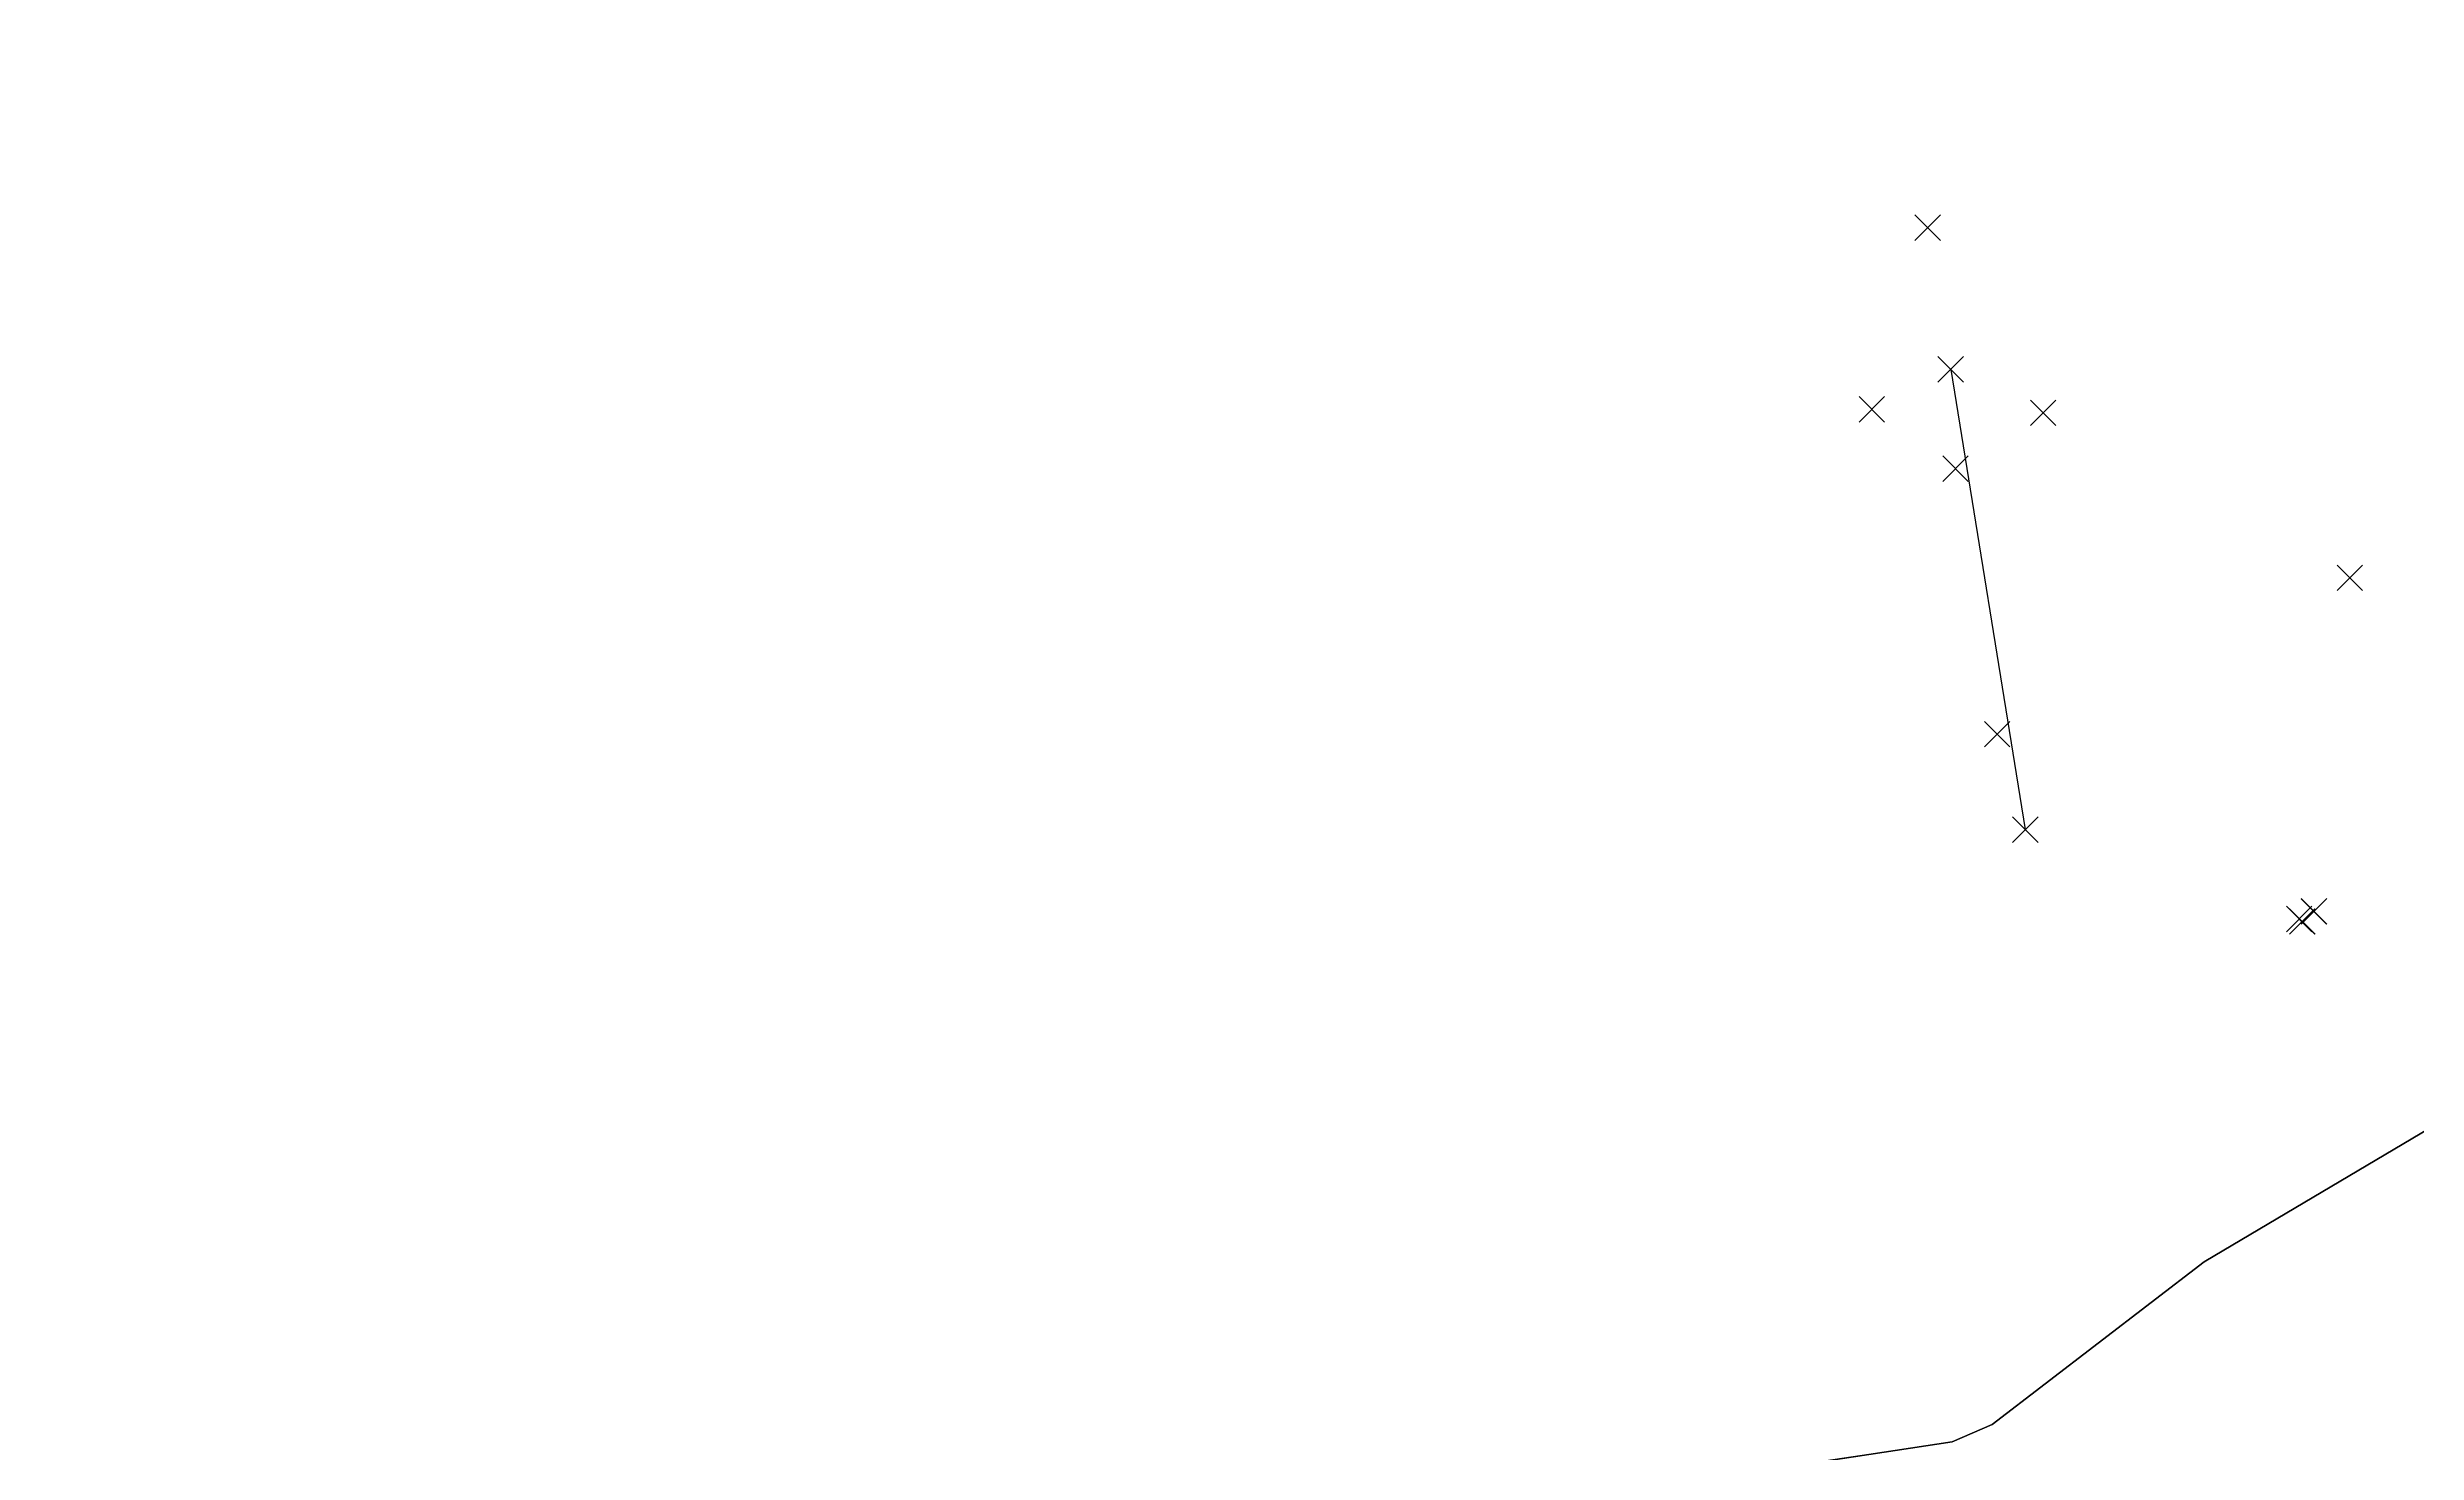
# Model space of a CAD drawing. Header units: metres. Extents: x -977055 to 805873, y -1033982 to 242021.
# Drawn here: x 1022.7 to 1088.8, y 1177.9 to 1217.1 of the extents above; entities that cross this region are included whole.
import ezdxf

# ---------------------------------------------------------------- set-up
doc = ezdxf.new("R2010")
doc.units = ezdxf.units.M
doc.layers.add('PDF2_area escolar', color=7, linetype='Continuous', true_color=0x989898)
doc.layers.add('PDF_Geometry', color=7, linetype='Continuous', true_color=0x797979)
doc.layers.add('V-NODE', color=1, linetype='Continuous')
doc.layers.get('PDF2_area escolar').off()

# ---------------------------------------------------------------- blocks, each defined once
blk = doc.blocks.new('base')
at = {"layer": 'PDF_Geometry', "lineweight": 25, "extrusion": (-0.000787417, 0.063364, 0.99799), "elevation": 0.026}
for points in [[(-314.355, -197.288), (-299.601, -195.681), (-292.744, -194.188), (-282.663, -192.111), (-274.476, -190.361), (-258.037, -185.154), (-248.029, -180.61), (-240.539, -177.71), (-228.643, -174.042), (-222.733, -172.714), (-217.384, -171.04), (-209.935, -169.248), (-202.16, -164.759), (-196.196, -160.284), (-195.073, -159.817), (-178.095, -157.457), (-154.298, -156.614), (-136.667, -154.611), (-124.436, -153.164), (-118.066, -151.474), (-100.79, -146.646), (-80.955, -140.967), (-73.385, -139.328), (-61.694, -135.822), (-40.504, -131.604), (-37.727, -130.872), (-17.661, -129.441), (1.311, -127.461), (21.092, -124.929), (41.006, -122.83), (47.376, -123.458), (63.592, -123.186), (81.402, -124.312), (85.639, -96.072), (88.705, -66.393), (92.811, -40.781), (97.16, -22.386), (100.596, -1.562), (102.483, 8.32), (109.691, 37.361), (117.528, 76.62), (126.217, 115.638), (131.513, 149.592), (134.682, 173.973), (136.916, 195.591), (139.956, 229.678), (141.558, 250.676), (142.614, 271.37), (143.252, 283.21), (147.066, 312.938), (152.58, 355.631), (153.554, 396.042), (150.869, 418.02), (151.777, 438.639), (150.959, 458.028), (151.777, 438.639), (150.869, 418.02), (153.554, 396.042), (152.58, 355.631), (147.066, 312.938), (143.252, 283.21), (142.614, 271.37), (141.558, 250.676), (139.956, 229.678), (136.916, 195.591), (134.682, 173.973), (131.513, 149.592), (126.217, 115.638), (117.528, 76.62), (109.691, 37.361), (102.483, 8.32), (100.596, -1.562), (97.16, -22.386), (92.811, -40.781), (88.705, -66.393), (85.639, -96.072), (81.402, -124.312), (63.592, -123.186), (47.376, -123.458), (41.006, -122.83), (21.092, -124.929), (1.311, -127.461), (-17.661, -129.441), (-37.727, -130.872), (-40.504, -131.604), (-61.694, -135.822), (-73.385, -139.328), (-80.955, -140.967), (-100.79, -146.646), (-118.066, -151.474), (-124.436, -153.164), (-136.667, -154.611), (-154.298, -156.614), (-178.095, -157.457), (-195.073, -159.817), (-196.196, -160.284), (-202.16, -164.759), (-209.935, -169.248), (-217.384, -171.04), (-222.733, -172.714), (-228.643, -174.042), (-240.539, -177.71), (-248.029, -180.61), (-258.037, -185.154), (-274.476, -190.361), (-282.663, -192.111), (-292.744, -194.188), (-299.601, -195.681), (-314.355, -197.288), (-312.178, -178.446), (-309.146, -157.898), (-306.876, -132.899), (-305.823, -118.002), (-298.643, -78.802), (-291.055, -45.077), (-282.252, -15.116), (-275.645, 10.473), (-270.319, 33.898), (-263.825, 63.164), (-258.15, 86.408), (-284.424, 123.888)], [(-212.717, -13.755), (-225.054, -11.852), (-224.271, -6.892), (-226.643, -6.56), (-224.271, -6.892), (-225.054, -11.852), (-212.717, -13.755), (-212.402, -16.529), (-210.533, -31.037), (-208.664, -45.544), (-208.205, -49.819), (-207.573, -57.268), (-206.945, -64.763), (-206.131, -70.704), (-205.316, -76.645), (-202.67, -97.785), (-200.074, -118.964), (-199.377, -121.645), (-195.323, -136.879), (-191.412, -136.748), (-190.561, -158.552), (-190.735, -159.226), (-195.073, -159.817), (-196.196, -160.284), (-202.16, -164.759), (-209.935, -169.248), (-213.277, -170.051), (-213.359, -169.577), (-218.448, -150.23), (-210.166, -148.075), (-219.749, -78.662), (-229.377, -9.244), (-211.582, -137.888)]]:
    blk.add_lwpolyline(points, dxfattribs=at)
blk = doc.blocks.new('*U5379')
at = {"color": 0, "linetype": 'ByBlock', "lineweight": -2, "transparency": 16777216}
for p, q in [((-0.71, -0.71), (0.71, 0.71)), ((-0.71, 0.71), (0.71, -0.71))]:
    blk.add_line(p, q, dxfattribs=at)
blk = doc.blocks.new('*U5394', base_point=(1086.906, 1202.327, 989.464))
at = {"layer": 'V-NODE', "lineweight": -2, "xscale": 0.5, "yscale": 0.5, "zscale": 0.5}
blk.add_blockref('*U5379', (1086.906, 1202.327, 989.464), dxfattribs=at)
blk = doc.blocks.new('*U5397', base_point=(1078.35, 1206.927, 988.575))
at = {"layer": 'V-NODE', "lineweight": -2, "xscale": 0.5, "yscale": 0.5, "zscale": 0.5}
blk.add_blockref('*U5379', (1078.35, 1206.927, 988.575), dxfattribs=at)
blk = doc.blocks.new('*U5400', base_point=(1073.571, 1207.025, 988.737))
at = {"layer": 'V-NODE', "lineweight": -2, "xscale": 0.5, "yscale": 0.5, "zscale": 0.5}
blk.add_blockref('*U5379', (1073.571, 1207.025, 988.737), dxfattribs=at)
blk = doc.blocks.new('*U5403', base_point=(1075.905, 1205.371, 988.994))
at = {"layer": 'V-NODE', "lineweight": -2, "xscale": 0.5, "yscale": 0.5, "zscale": 0.5}
blk.add_blockref('*U5379', (1075.905, 1205.371, 988.994), dxfattribs=at)
blk = doc.blocks.new('*U5406', base_point=(1077.067, 1197.972, 989.033))
at = {"layer": 'V-NODE', "lineweight": -2, "xscale": 0.5, "yscale": 0.5, "zscale": 0.5}
blk.add_blockref('*U5379', (1077.067, 1197.972, 989.033), dxfattribs=at)
blk = doc.blocks.new('*U5409', base_point=(1077.854, 1195.308, 983.13))
at = {"layer": 'V-NODE', "lineweight": -2, "xscale": 0.5, "yscale": 0.5, "zscale": 0.5}
blk.add_blockref('*U5379', (1077.854, 1195.308, 983.13), dxfattribs=at)
blk = doc.blocks.new('*U5412', base_point=(1075.772, 1208.141, 985.01))
at = {"layer": 'V-NODE', "lineweight": -2, "xscale": 0.5, "yscale": 0.5, "zscale": 0.5}
blk.add_blockref('*U5379', (1075.772, 1208.141, 985.01), dxfattribs=at)
blk = doc.blocks.new('*U5415', base_point=(1077.854, 1195.308, 985.13))
at = {"layer": 'V-NODE', "lineweight": -2, "xscale": 0.5, "yscale": 0.5, "zscale": 0.5}
blk.add_blockref('*U5379', (1077.854, 1195.308, 985.13), dxfattribs=at)
blk = doc.blocks.new('*U5418', base_point=(1075.131, 1212.089, 984.99))
at = {"layer": 'V-NODE', "lineweight": -2, "xscale": 0.5, "yscale": 0.5, "zscale": 0.5}
blk.add_blockref('*U5379', (1075.131, 1212.089, 984.99), dxfattribs=at)
blk = doc.blocks.new('*U5421', base_point=(1085.491, 1192.816, 990.906))
at = {"layer": 'V-NODE', "lineweight": -2, "xscale": 0.5, "yscale": 0.5, "zscale": 0.5}
blk.add_blockref('*U5379', (1085.491, 1192.816, 990.906), dxfattribs=at)
blk = doc.blocks.new('*U5424', base_point=(1085.577, 1192.747, 990.81))
at = {"layer": 'V-NODE', "lineweight": -2, "xscale": 0.5, "yscale": 0.5, "zscale": 0.5}
blk.add_blockref('*U5379', (1085.577, 1192.747, 990.81), dxfattribs=at)
blk = doc.blocks.new('*U5427', base_point=(1085.578, 1192.748, 990.924))
at = {"layer": 'V-NODE', "lineweight": -2, "xscale": 0.5, "yscale": 0.5, "zscale": 0.5}
blk.add_blockref('*U5379', (1085.578, 1192.748, 990.924), dxfattribs=at)
blk = doc.blocks.new('*U5430', base_point=(1085.573, 1192.749, 990.923))
at = {"layer": 'V-NODE', "lineweight": -2, "xscale": 0.5, "yscale": 0.5, "zscale": 0.5}
blk.add_blockref('*U5379', (1085.573, 1192.749, 990.923), dxfattribs=at)
blk = doc.blocks.new('*U5433', base_point=(1085.902, 1193.027, 993.984))
at = {"layer": 'V-NODE', "lineweight": -2, "xscale": 0.5, "yscale": 0.5, "zscale": 0.5}
blk.add_blockref('*U5379', (1085.902, 1193.027, 993.984), dxfattribs=at)
blk = doc.blocks.new('*U5436', base_point=(1085.903, 1193.027, 990.985))
at = {"layer": 'V-NODE', "lineweight": -2, "xscale": 0.5, "yscale": 0.5, "zscale": 0.5}
blk.add_blockref('*U5379', (1085.903, 1193.027, 990.985), dxfattribs=at)
blk = doc.blocks.new('*U5439', base_point=(1085.905, 1193.03, 990.985))
at = {"layer": 'V-NODE', "lineweight": -2, "xscale": 0.5, "yscale": 0.5, "zscale": 0.5}
blk.add_blockref('*U5379', (1085.905, 1193.03, 990.985), dxfattribs=at)

msp = doc.modelspace()

# ---------------------------------------------------------------- linework, layer by layer
at = {"color": 1, "elevation": 984.939}
msp.add_lwpolyline([(1075.768, 1208.145), (1077.85, 1195.312)], dxfattribs=at)

# ---------------------------------------------------------------- block references
at = {"layer": 'PDF2_area escolar'}
msp.add_blockref('base', (882.736, 1016.336, 999.038), dxfattribs=at)
at = {"layer": 'V-NODE'}
for name, p in [('*U5418', (1075.127, 1212.093, 984.919)), ('*U5412', (1075.768, 1208.145, 984.939)), ('*U5400', (1073.567, 1207.029, 988.666)), ('*U5397', (1078.346, 1206.931, 988.504)), ('*U5403', (1075.901, 1205.375, 988.923)), ('*U5394', (1086.902, 1202.331, 989.393)), ('*U5406', (1077.063, 1197.976, 988.962)), ('*U5409', (1077.85, 1195.312, 983.059)), ('*U5415', (1077.85, 1195.312, 985.059)), ('*U5433', (1085.898, 1193.031, 993.913)), ('*U5436', (1085.899, 1193.031, 990.914)), ('*U5439', (1085.901, 1193.034, 990.914)), ('*U5421', (1085.487, 1192.82, 990.835)), ('*U5430', (1085.569, 1192.753, 990.852)), ('*U5424', (1085.573, 1192.751, 990.739)), ('*U5427', (1085.574, 1192.752, 990.853))]:
    msp.add_blockref(name, p, dxfattribs=at)

doc.saveas('drawing.dxf')
